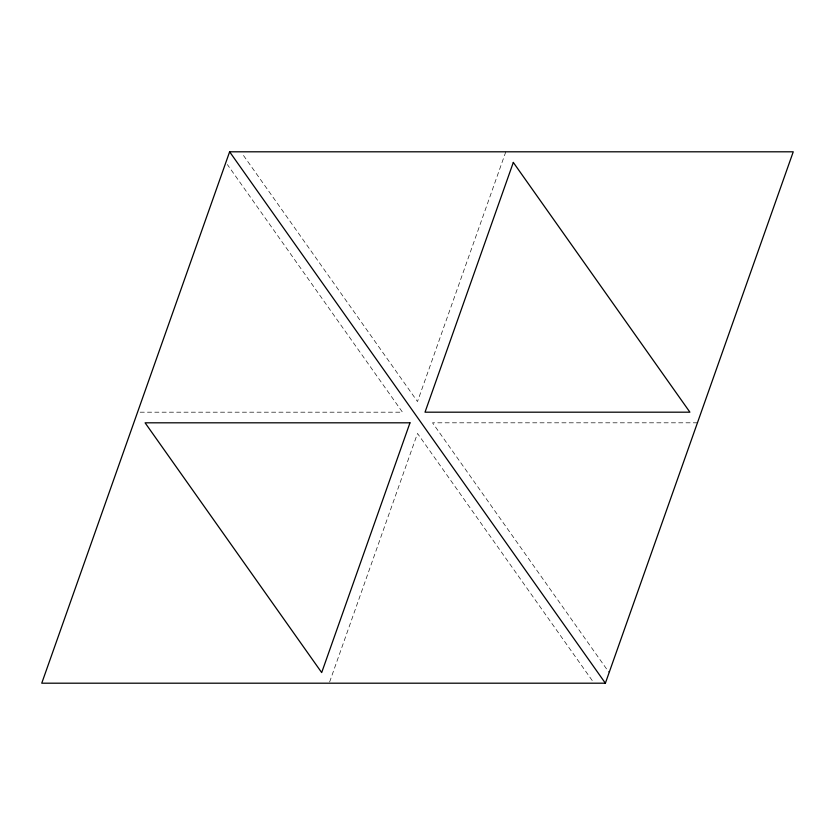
<?xml version="1.0" encoding="UTF-8"?>
<svg xmlns="http://www.w3.org/2000/svg" width="835" height="835" viewBox="0 0 835 835"><rect width="100%" height="100%" fill="white"/><g stroke="black" fill="none" stroke-linecap="round" stroke-linejoin="round"><path stroke-width="0.63" stroke-dasharray="4.17 3.13" d="M505.801 151.803L417.5 401.562L242.4 153.932M329.627 681.997L417.5 433.438L592.631 681.109M140.165 412.187L402.47 412.187L227.339 164.516M697.434 422.813L432.53 422.813L609.133 672.572"/><path stroke-width="1.25" d="M229.625 151.803L41.75 683.197L605.375 683.197L793.25 151.803L229.625 151.803L605.375 683.197M409.985 422.813L321.684 672.572L145.081 422.813L409.985 422.813M513.316 162.428L425.015 412.187L689.919 412.187L513.316 162.428"/></g></svg>
